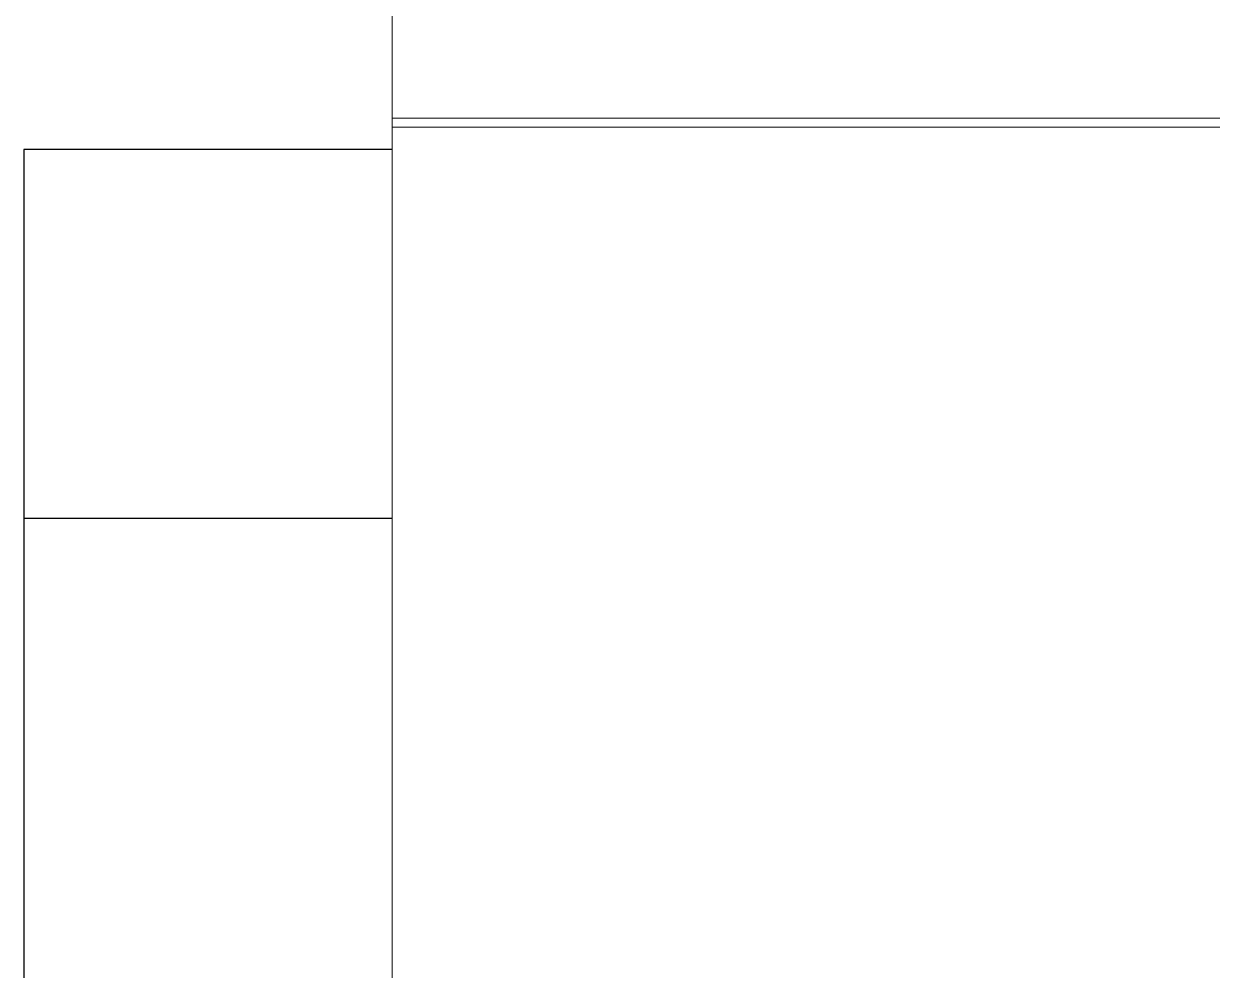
# Model space of a CAD drawing. Header units: millimetres. Extents: x 37984 to 70752, y 14140 to 37584.
# Drawn here: x 45890.52 to 45906.64, y 24630.77 to 24643.61 of the extents above; entities that cross this region are included whole.
import ezdxf

# ---------------------------------------------------------------- set-up
doc = ezdxf.new("R2010")
doc.units = ezdxf.units.MM
doc.set_wipeout_variables(frame=1)
doc.layers.add('000-PI-Oprema', color=30, linetype='Continuous', lineweight=5)
doc.layers.add('004-PI-DIN Šina', color=3, linetype='Continuous')

# ---------------------------------------------------------------- blocks, each defined once
blk = doc.blocks.new('*U464')
at = {"layer": '004-PI-DIN Šina'}
blk.add_lwpolyline([(280, -17.5), (280, 17.5), (0, 17.5), (0, -17.5)], close=True, dxfattribs=at)
blk.add_lwpolyline([(0, 12.5), (280, 12.5)], dxfattribs=at)
blk = doc.blocks.new('F60-47290126')
blk.add_wipeout([(46615.131, 36167.854), (46650.831, 36167.854), (46650.831, 36078.354), (46615.131, 36078.354)]).dxf.layer = '000-PI-Oprema'
at = {"layer": '000-PI-Oprema'}
for p, q in [((46615.131, 36101.825), (46615.131, 36144.384)), ((46615.131, 36141.03), (46627.381, 36141.03)), ((46615.131, 36140.904), (46650.831, 36140.904))]:
    blk.add_line(p, q, dxfattribs=at)

msp = doc.modelspace()

# ---------------------------------------------------------------- block references
msp.add_blockref('*U464', (45890.52, 24624.404))

# ---------------------------------------------------------------- next in the draw order: block references
msp.add_blockref('F60-47290126', (-719.611, -11498.701))

doc.saveas('drawing.dxf')
